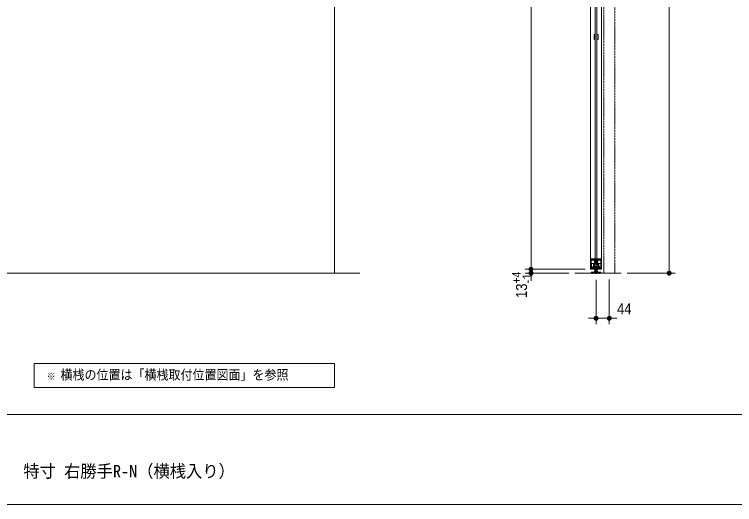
# Model space of a CAD drawing. Units: millimetres, scale not verified. Extents: x -6062 to 6062, y -3045 to 3045.
# Drawn here: x -3169 to -771, y -2770 to -1139 of the extents above; entities that cross this region are included whole.
import ezdxf
from ezdxf.enums import TextEntityAlignment as Align

# ---------------------------------------------------------------- set-up
doc = ezdxf.new("R2010")
doc.units = ezdxf.units.MM
doc.header["$LTSCALE"] = 20
doc.linetypes.add('DASHED1', pattern=[1.8, 1.2, -0.6])
doc.linetypes.add('DOUBLE_CHAIN1', pattern=[8.8, 5, -1, 0.6, -0.6, 0.6, -1])
for name, color, linetype, lineweight in [('0-0_2寸法-3', 7, 'Continuous', 9), ('0-1_3一般', 7, 'Continuous', 9), ('0-2_2寸法-1', 7, 'Continuous', 9), ('0-3_0', 7, 'Continuous', 9), ('0-4_2寸法-2', 7, 'Continuous', 9), ('0-5_1図面枠', 7, 'Continuous', 9)]:
    doc.layers.add(name, color=color, linetype=linetype, lineweight=lineweight)
doc.styles.add('ＭＳ ゴシック', font='')
doc.styles.add('ＭＳ Ｐゴシック', font='')
doc.styles.get('ＭＳ ゴシック').set_extended_font_data('MS Gothic')
doc.styles.get('ＭＳ Ｐゴシック').set_extended_font_data('MS PGothic')

# ---------------------------------------------------------------- blocks, each defined once
blk = doc.blocks.new('グループ')
at = {"layer": '0-1_3一般'}
for p, q in [((9555.3, 7000), (12978.8, 7000)), ((9696.5, -40000), (12789.3, -40000))]:
    blk.add_line(p, q, dxfattribs=at)
blk = doc.blocks.new('グループ-1')
at = {"layer": '0-1_3一般'}
for p, q in [((10769.3, -39040), (10775.3, -39040)), ((10769.3, -39040), (10769.3, -39046)), ((10769.3, -39046), (10769.3, -39730)), ((10775.3, -39040), (11025.3, -39040)), ((10793.3, -39064), (10793.5, -39064)), ((10793.3, -39616), (10793.3, -39070)), ((10833.5, -39064), (10799.3, -39064)), ((10951.1, -39064), (10994.3, -39064)), ((11000.3, -39290), (11000.3, -39070)), ((11083.3, -39300), (11010.3, -39300)), ((11024.3, -39266), (11024.3, -39050)), ((11025.3, -39050), (11024.3, -39050)), ((11029.3, -39044), (11029.3, -39046)), ((11184.3, -39276), (11034.3, -39276)), ((11089.3, -39306), (11089.3, -39342)), ((11109.3, -39714), (11109.3, -39015.9)), ((11129.3, -39306), (11129.3, -39342)), ((11208.3, -39300), (11135.3, -39300)), ((11189.3, -39040), (11189.5, -39040)), ((11189.3, -39044), (11189.3, -39046)), ((11443.3, -39040), (11193.3, -39040)), ((11193.3, -39050), (11194.3, -39050)), ((11194.3, -39050), (11194.3, -39266)), ((11218.3, -39064), (11218.5, -39064)), ((11218.3, -39290), (11218.3, -39070)), ((11224.3, -39064), (11267.5, -39064)), ((11419.3, -39064), (11385.1, -39064)), ((11425.3, -39070), (11425.3, -39616)), ((11449.3, -39040), (11443.3, -39040)), ((11449.3, -39040), (11449.3, -39046)), ((11449.3, -39730), (11449.3, -39046)), ((10783.3, -39740), (10779.3, -39740)), ((10793.3, -39690), (10793.3, -39730)), ((11011.3, -39690), (10793.3, -39690)), ((10833.3, -39656), (10833.5, -39656)), ((10881.3, -39579), (10881.5, -39579)), ((10931.3, -39438), (10931.3, -39562.8)), ((10937.3, -39432), (10993.3, -39432)), ((10959.3, -39650), (10959.3, -39466)), ((11021.3, -39460), (10965.3, -39460)), ((10965.3, -39656), (11021.3, -39656)), ((10999.3, -39426), (10999.3, -39358)), ((11083.3, -39348), (11009.3, -39348)), ((11027.3, -39386), (11027.3, -39454)), ((11027.3, -39674), (11027.3, -39662)), ((11027.3, -39662), (11027.3, -39674)), ((11037.3, -39376), (11181.3, -39376)), ((11209.3, -39348), (11135.3, -39348)), ((11191.3, -39386), (11191.3, -39448)), ((11191.3, -39662), (11191.3, -39674)), ((11197.3, -39656), (11253.3, -39656)), ((11253.3, -39460), (11203.3, -39460)), ((11425.3, -39690), (11207.3, -39690)), ((11219.3, -39426), (11219.3, -39358)), ((11225.3, -39432), (11281.3, -39432)), ((11259.3, -39466), (11259.3, -39650)), ((11287.3, -39438), (11287.3, -39562.8)), ((11337.3, -39579), (11337.5, -39579)), ((11385.1, -39656), (11385.3, -39656)), ((11425.3, -39690), (11425.3, -39730)), ((11439.3, -39740), (11435.3, -39740))]:
    blk.add_line(p, q, dxfattribs=at)
for centre, radius, start, end in [((10775.3, -39046), 6, 135, 180), ((10775.3, -39046), 6, 90, 135), ((10799.3, -39070), 6, 135, 180), ((10799.3, -39070), 6, 90, 135), ((10892.3, -39100), 60, 152.9643, 186.74654), ((10892.3, -39100), 60, 186.74654, 220.52878), ((10833.5, -39070), 6, 31.48215, 90), ((10833.5, -39070), 6, 332.9643, 31.48215), ((10858.1, -39129.2), 15, 220.52878, 275.26439), ((10858.1, -39129.2), 15, 275.26439, 330), ((10892.3, -39100), 30, 155.26439, 220.52878), ((10892.3, -39100), 30, 90, 155.26439), ((10858.1, -39129.2), 15, 5.26439, 40.52878), ((10858.1, -39129.2), 15, 330, 5.26439), ((10892.3, -39100), 30, 24.73561, 90), ((10926.5, -39129.2), 15, 174.73561, 210), ((10926.5, -39129.2), 15, 139.47122, 174.73561), ((10926.5, -39129.2), 15, 210, 264.73561), ((10892.3, -39100), 30, 319.47122, 24.73561), ((10926.5, -39129.2), 15, 264.73561, 319.47122), ((10892.3, -39100), 60, 319.47122, 353.25346), ((10951.1, -39070), 6, 148.51785, 207.0357), ((10892.3, -39100), 60, 353.25346, 27.0357), ((10951.1, -39070), 6, 90, 148.51785), ((10994.3, -39070), 6, 45, 90), ((10994.3, -39070), 6, 0, 45), ((11010.3, -39290), 10, 180, 225), ((11010.3, -39290), 10, 225, 270), ((11034.3, -39266), 10, 180, 225), ((11025.3, -39044), 4, 45, 90), ((11025.3, -39046), 4, 270, 315), ((11034.3, -39266), 10, 225, 270), ((11025.3, -39044), 4, 0, 45), ((11025.3, -39046), 4, 315, 0), ((11083.3, -39306), 6, 45, 90), ((11083.3, -39306), 6, 0, 45), ((11135.3, -39306), 6, 135, 180), ((11135.3, -39306), 6, 90, 135), ((11184.3, -39266), 10, 270, 315), ((11193.3, -39044), 4, 135, 180), ((11193.3, -39046), 4, 180, 225), ((11193.3, -39044), 4, 90, 135), ((11193.3, -39046), 4, 225, 270), ((11184.3, -39266), 10, 315, 0), ((11208.3, -39290), 10, 270, 315), ((11208.3, -39290), 10, 315, 0), ((11224.3, -39070), 6, 135, 180), ((11224.3, -39070), 6, 90, 135), ((11326.3, -39100), 60, 152.96431, 186.74654), ((11326.3, -39100), 60, 186.74654, 220.52878), ((11267.5, -39070), 6, 31.48215, 90), ((11267.5, -39070), 6, 332.96431, 31.48215), ((11292.1, -39129.2), 15, 220.52878, 275.26439), ((11292.1, -39129.2), 15, 275.26439, 330), ((11326.3, -39100), 30, 155.26439, 220.52878), ((11326.3, -39100), 30, 90, 155.26439), ((11292.1, -39129.2), 15, 5.26439, 40.52878), ((11292.1, -39129.2), 15, 330, 5.26439), ((11326.3, -39100), 30, 24.73561, 90), ((11360.5, -39129.2), 15, 174.73561, 210), ((11360.5, -39129.2), 15, 139.47122, 174.73561), ((11360.5, -39129.2), 15, 210, 264.73561), ((11326.3, -39100), 30, 319.47122, 24.73561), ((11360.5, -39129.2), 15, 264.73561, 319.47122), ((11326.3, -39100), 60, 319.47122, 353.25346), ((11385.1, -39070), 6, 148.51785, 207.03569), ((11326.3, -39100), 60, 353.25346, 27.03569), ((11385.1, -39070), 6, 90, 148.51785), ((11419.3, -39070), 6, 45, 90), ((11419.3, -39070), 6, 0, 45), ((11443.3, -39046), 6, 45, 90), ((11443.3, -39046), 6, 0, 45), ((10779.3, -39730), 10, 180, 225), ((10779.3, -39730), 10, 225, 270), ((10783.3, -39730), 10, 270, 315), ((10783.3, -39730), 10, 315, 0), ((10833.3, -39616), 40, 180, 225), ((10833.3, -39616), 40, 225, 270), ((10847.4, -39623.5), 15, 94.47122, 184.47122), ((10892.3, -39620), 60, 184.47122, 195.75346), ((10833.5, -39650), 6, 270, 328.51785), ((10892.3, -39620), 60, 195.75346, 207.03569), ((10833.5, -39650), 6, 328.51785, 27.03569), ((10847.4, -39623.5), 15, 4.47122, 94.47122), ((10892.3, -39620), 30, 184.47122, 249.73561), ((10895.8, -39575.1), 15, 140.26439, 195), ((10895.8, -39575.1), 15, 195, 230.26439), ((10892.3, -39620), 30, 249.73561, 315), ((10895.8, -39575.1), 15, 85.52878, 140.26439), ((10895.8, -39575.1), 15, 230.26439, 265.52878), ((10892.3, -39620), 30, 20.26439, 85.52878), ((10892.3, -39620), 60, 72.76439, 85.52878), ((10892.3, -39620), 60, 60, 72.76439), ((10892.3, -39620), 30, 315, 20.26439), ((10925.3, -39562.8), 6, 240, 300), ((10925.3, -39562.8), 6, 300, 0), ((10937.3, -39438), 6, 135, 180), ((10937.3, -39438), 6, 135, 180), ((10937.3, -39438), 6, 90, 135), ((10937.3, -39438), 6, 90, 135), ((10965.3, -39466), 6, 135, 180), ((10965.3, -39650), 6, 180, 225), ((10965.3, -39466), 6, 90, 135), ((10965.3, -39650), 6, 225, 270), ((10993.3, -39426), 6, 270, 315), ((10993.3, -39426), 6, 315, 0), ((11009.3, -39358), 10, 135, 180), ((11009.3, -39358), 10, 90, 135), ((11011.3, -39674), 16, 270, 315), ((11021.3, -39454), 6, 270, 315), ((11021.3, -39662), 6, 45, 90), ((11011.3, -39674), 16, 315, 0), ((11021.3, -39454), 6, 315, 0), ((11021.3, -39662), 6, 0, 45), ((11037.3, -39386), 10, 135, 180), ((11037.3, -39386), 10, 90, 135), ((11083.3, -39342), 6, 270, 315), ((11083.3, -39342), 6, 315, 0), ((11135.3, -39342), 6, 180, 225), ((11135.3, -39342), 6, 225, 270), ((11181.3, -39386), 10, 45, 90), ((11181.3, -39386), 10, 0, 45), ((11203.3, -39448), 12, 180, 225), ((11197.3, -39662), 6, 135, 180), ((11207.3, -39674), 16, 180, 225), ((11197.3, -39662), 6, 90, 135), ((11203.3, -39448), 12, 225, 270), ((11207.3, -39674), 16, 225, 270), ((11209.3, -39358), 10, 45, 90), ((11209.3, -39358), 10, 0, 45), ((11225.3, -39426), 6, 180, 225), ((11225.3, -39426), 6, 225, 270), ((11253.3, -39466), 6, 45, 90), ((11253.3, -39650), 6, 270, 315), ((11253.3, -39466), 6, 0, 45), ((11253.3, -39650), 6, 315, 0), ((11281.3, -39438), 6, 45, 90), ((11281.3, -39438), 6, 45, 90), ((11281.3, -39438), 6, 0, 45), ((11281.3, -39438), 6, 0, 45), ((11293.3, -39562.8), 6, 180, 240), ((11293.3, -39562.8), 6, 240, 300), ((11326.3, -39620), 60, 107.23561, 120), ((11326.3, -39620), 30, 159.73561, 225), ((11326.3, -39620), 30, 94.47122, 159.73561), ((11326.3, -39620), 30, 225, 290.26439), ((11326.3, -39620), 60, 94.47122, 107.23561), ((11322.8, -39575.1), 15, 39.73561, 94.47122), ((11322.8, -39575.1), 15, 274.47122, 309.73561), ((11322.8, -39575.1), 15, 309.73561, 345), ((11322.8, -39575.1), 15, 345, 39.73561), ((11326.3, -39620), 30, 290.26439, 355.52878), ((11371.1, -39623.5), 15, 85.52878, 175.52878), ((11371.1, -39623.5), 15, 355.52878, 85.52878), ((11385.1, -39650), 6, 152.96431, 211.48215), ((11326.3, -39620), 60, 332.96431, 344.24654), ((11385.1, -39650), 6, 211.48215, 270), ((11326.3, -39620), 60, 344.24654, 355.52878), ((11385.3, -39616), 40, 270, 315), ((11385.3, -39616), 40, 315, 0), ((11435.3, -39730), 10, 180, 225), ((11435.3, -39730), 10, 225, 270), ((11439.3, -39730), 10, 270, 315), ((11439.3, -39730), 10, 315, 0)]:
    blk.add_arc(centre, radius, start, end, dxfattribs=at)
blk = doc.blocks.new('グループ-3')
at = {"layer": '0-1_3一般'}
blk.add_line((10749.3, 5800), (11469.3, 5800), dxfattribs=at)
blk.add_lwpolyline([(10749.3, 6100), (11469.3, 6100), (11469.3, -39680), (10749.3, -39680)], close=True, dxfattribs=at)
blk = doc.blocks.new('グループ-4')
at = {"layer": '0-1_3一般'}
for p, q in [((11449.3, -39740), (10769.3, -39740)), ((10795.3, -39394.6), (10815.3, -39360)), ((10795.3, -39680), (10795.3, -39394.6)), ((10815.3, -39360), (10958.3, -39360)), ((10824.5, -39624), (10963.1, -39624)), ((10978.3, -39394.6), (10958.3, -39360)), ((10963.1, -39624), (10968.3, -39624)), ((10968.3, -39624), (10978.2, -39641.2)), ((10978.3, -39394.6), (10978.3, -39641.3)), ((11109.3, -39570.8), (11109.3, -39810.8)), ((11240.3, -39641.3), (11240.3, -39394.6)), ((11255.5, -39624), (11394.1, -39624)), ((11394.1, -39624), (11399.3, -39624)), ((11399.3, -39624), (11409.2, -39641.2)), ((11423.3, -39394.6), (11403.3, -39360)), ((11423.3, -39394.6), (11423.3, -39680)), ((11469.3, -39720), (11469.3, -39680))]:
    blk.add_line(p, q, dxfattribs=at)
for points in [[(10749.3, -39720), (10749.3, -39680), (11469.3, -39680)], [(10809.3, -39641.2), (10819.3, -39624), (10824.5, -39624)], [(10809.3, -39680), (10809.3, -39641.3), (10809.3, -39641.2)], [(10978.2, -39641.2), (10978.3, -39641.3), (10978.3, -39680)], [(11240.3, -39394.6), (11260.3, -39360), (11403.3, -39360)], [(11240.3, -39641.2), (11250.3, -39624), (11255.5, -39624)], [(11240.3, -39680), (11240.3, -39641.3), (11240.3, -39641.2)], [(11409.2, -39641.2), (11409.3, -39641.3), (11409.3, -39680)]]:
    blk.add_lwpolyline(points, dxfattribs=at)
for centre, start, end in [((10769.3, -39720), 180, 225), ((10769.3, -39720), 225, 270), ((11449.3, -39720), 270, 315), ((11449.3, -39720), 315, 0)]:
    blk.add_arc(centre, 20, start, end, dxfattribs=at)
blk = doc.blocks.new('グループ-7')
at = {"layer": '0-1_3一般'}
for p, q in [((11035.3, -39862), (11035.3, -39800)), ((11183.3, -39800), (11035.3, -39800)), ((11074.6, -39540), (11069.3, -39540)), ((11069.3, -39540), (11069.3, -39800)), ((11109.3, -39560), (11074.6, -39540)), ((11143.9, -39540), (11074.6, -39540)), ((11109.3, -39520), (11109.3, -40027.8)), ((11143.9, -39540), (11109.3, -39560)), ((11149.3, -39540), (11143.9, -39540)), ((11149.3, -39540), (11149.3, -39800)), ((11183.3, -39862), (11183.3, -39800)), ((11009.3, -39862), (11009.3, -39922)), ((11009.3, -39862), (11069.3, -39862)), ((11209.3, -39922), (11009.3, -39922)), ((11059.3, -39922), (11059.3, -40010)), ((11159.3, -40010), (11059.3, -40010)), ((11069.3, -39862), (11149.3, -39862)), ((11149.3, -39862), (11209.3, -39862)), ((11159.3, -39922), (11159.3, -40010)), ((11209.3, -39862), (11209.3, -39922))]:
    blk.add_line(p, q, dxfattribs=at)
blk.add_lwpolyline([(11067.7, -40010), (11109.3, -39986), (11150.8, -40010)], dxfattribs=at)
blk = doc.blocks.new('グループ-8')
at = {"layer": '0-1_3一般'}
for p, q in [((11034.3, -39560), (11034.3, -39800)), ((11034.3, -39800), (11068.3, -39800)), ((11052.3, -39550), (11044.3, -39550)), ((11052.3, -39550), (11068.3, -39566)), ((11166.3, -39550), (11052.3, -39550)), ((11068.3, -39566), (11150.3, -39566)), ((11109.3, -39520), (11109.3, -39820)), ((11166.3, -39550), (11150.3, -39566)), ((11174.3, -39550), (11166.3, -39550)), ((11184.3, -39800), (11184.3, -39560))]:
    blk.add_line(p, q, dxfattribs=at)
for points in [[(11068.3, -39566), (11068.3, -39800), (11150.3, -39800)], [(11150.3, -39566), (11150.3, -39800), (11184.3, -39800)]]:
    blk.add_lwpolyline(points, dxfattribs=at)
for centre, start, end in [((11044.3, -39560), 135, 180), ((11044.3, -39560), 90, 135), ((11174.3, -39560), 45, 90), ((11174.3, -39560), 0, 45)]:
    blk.add_arc(centre, 10, start, end, dxfattribs=at)
blk = doc.blocks.new('グループ-9')
at = {"layer": '0-1_3一般'}
for p, q in [((10789.3, -39942), (11429.3, -39942)), ((10789.3, -40000), (10789.3, -39942)), ((11429.3, -40000), (10789.3, -40000)), ((10849.3, -40000), (10849.3, -39942)), ((10899.3, -39902), (10899.3, -40040)), ((10949.3, -39942), (10949.3, -40000)), ((11009.3, -39922), (11009.3, -39942)), ((11209.3, -39922), (11009.3, -39922)), ((11009.3, -39980), (11209.3, -39980)), ((11009.3, -40000), (11009.3, -39980)), ((11059.3, -39922), (11059.3, -39980)), ((11109.3, -39882), (11109.3, -40040)), ((11159.3, -39980), (11159.3, -39922)), ((11209.3, -39942), (11209.3, -39922)), ((11209.3, -39980), (11209.3, -40000)), ((11269.3, -40000), (11269.3, -39942)), ((11319.3, -39902), (11319.3, -40040)), ((11369.3, -39942), (11369.3, -40000)), ((11429.3, -39942), (11429.3, -40000))]:
    blk.add_line(p, q, dxfattribs=at)
for name in ['グループ-7', 'グループ-8']:
    blk.add_blockref(name, (0, 0), dxfattribs=at)
blk = doc.blocks.new('グループ-11')
at = {"layer": '0-1_3一般'}
for p, q in [((11034.3, -39238), (11034.3, -39182.7)), ((11034.3, -39238), (11034.3, -39244)), ((11040.3, -39244), (11034.3, -39244)), ((11034.9, -39180.1), (11049.5, -39137)), ((11046.3, -39244), (11040.3, -39244)), ((11040.5, -39086.5), (11052.3, -39084)), ((11050.1, -39131.9), (11040.5, -39086.5)), ((11060.4, -39142.1), (11046.3, -39184)), ((11046.3, -39227.2), (11046.3, -39184)), ((11046.3, -39244), (11105.5, -39232.4)), ((11049.5, -39137), (11050.7, -39134.5)), ((11050.1, -39131.9), (11050.7, -39134.5)), ((11051, -39231.1), (11105.5, -39220.4)), ((11052.3, -39084), (11061.9, -39129.4)), ((11060.4, -39142.1), (11063.3, -39136)), ((11061.9, -39129.4), (11063.3, -39136)), ((11109.3, -39100), (11109.3, -39250.4)), ((11167.5, -39231.1), (11113, -39220.4)), ((11172.3, -39244), (11113, -39232.4)), ((11156.7, -39129.4), (11155.3, -39136)), ((11158.2, -39142.1), (11155.3, -39136)), ((11156.7, -39129.4), (11166.3, -39084)), ((11172.3, -39184), (11158.2, -39142.1)), ((11166.3, -39084), (11178, -39086.5)), ((11168.4, -39131.9), (11167.9, -39134.5)), ((11169, -39137), (11167.9, -39134.5)), ((11178, -39086.5), (11168.4, -39131.9)), ((11169, -39137), (11183.7, -39180.1)), ((11172.3, -39227.2), (11172.3, -39184)), ((11178.3, -39244), (11172.3, -39244)), ((11178.3, -39244), (11184.3, -39244)), ((11184.3, -39182.7), (11184.3, -39238)), ((11184.3, -39238), (11184.3, -39244))]:
    blk.add_line(p, q, dxfattribs=at)
for centre, radius, start, end in [((11040.3, -39182.7), 6, 167.36114, 180), ((11040.3, -39238), 6, 180, 225), ((11040.3, -39182.7), 6, 154.72228, 167.36114), ((11040.3, -39238), 6, 225, 270), ((11050.3, -39227.2), 4, 180, 230.3825), ((11050.3, -39227.2), 4, 230.3825, 280.76501), ((11042.3, -39133.6), 8, 334.72228, 353.33323), ((11042.3, -39133.6), 8, 353.33323, 11.94418), ((11042.3, -39133.6), 20, 334.72228, 353.33323), ((11042.3, -39133.6), 20, 353.33323, 11.94418), ((11109.3, -39240), 20, 95.3825, 100.76501), ((11109.3, -39252), 20, 95.3825, 100.76501), ((11109.3, -39240), 20, 90, 95.3825), ((11109.3, -39252), 20, 90, 95.3825), ((11109.3, -39240), 20, 84.6175, 90), ((11109.3, -39252), 20, 84.6175, 90), ((11109.3, -39240), 20, 79.23499, 84.6175), ((11109.3, -39252), 20, 79.23499, 84.6175), ((11176.2, -39133.6), 20, 168.05582, 186.66677), ((11176.2, -39133.6), 20, 186.66677, 205.27772), ((11168.3, -39227.2), 4, 259.23499, 309.6175), ((11176.2, -39133.6), 8, 168.05582, 186.66677), ((11176.2, -39133.6), 8, 186.66677, 205.27772), ((11168.3, -39227.2), 4, 309.6175, 0), ((11178.3, -39238), 6, 270, 315), ((11178.3, -39238), 6, 315, 0), ((11178.3, -39182.7), 6, 12.63886, 25.27772), ((11178.3, -39182.7), 6, 0, 12.63886)]:
    blk.add_arc(centre, radius, start, end, dxfattribs=at)
blk = doc.blocks.new('グループ-12')
at = {"layer": '0-1_3一般'}
blk.add_lwpolyline([(11159.3, 5580), (11159.3, -39220), (11059.3, -39220), (11059.3, 5580)], close=True, dxfattribs=at)
blk = doc.blocks.new('グループ-15')
at = {"layer": '0-1_3一般', "linetype": 'DOUBLE_CHAIN1'}
for p, q in [((11629.3, -40000), (11629.3, 7000)), ((12349.3, 7000), (12349.3, -40000))]:
    blk.add_line(p, q, dxfattribs=at)
at = {"layer": '0-1_3一般', "linetype": 'DASHED1'}
for points in [[(10979.3, -24120), (11059.3, -24120), (11059.3, -24440), (10979.3, -24440)], [(11159.3, -24120), (11239.3, -24120), (11239.3, -24440), (11159.3, -24440)]]:
    blk.add_lwpolyline(points, close=True, dxfattribs=at)
at = {"layer": '0-1_3一般'}
for name in ['グループ-3', 'グループ-12', 'グループ-1', 'グループ-11', 'グループ-4', 'グループ-9']:
    blk.add_blockref(name, (0, 0), dxfattribs=at)
blk = doc.blocks.new('グループ-16')
at = {"layer": '0-1_3一般'}
for name in ['グループ', 'グループ-15']:
    blk.add_blockref(name, (0, 0), dxfattribs=at)
blk = doc.blocks.new('_Dot')
at = {"layer": '0-3_0'}
for p, q in [((-10, 0), (-20, 0)), ((9.78, 2), (-9.78, 2)), ((7.99, 6), (-7.99, 6)), ((9.16, -3.98), (-9.16, -3.98)), ((6, -7.98), (-6, -7.98))]:
    blk.add_line(p, q, dxfattribs=at)
for points in [[(10, 0), (9.92, 1.25), (9.69, 2.49), (9.3, 3.68), (8.76, 4.82), (8.09, 5.88), (7.29, 6.85), (6.37, 7.71), (5.36, 8.44), (4.26, 9.05), (3.09, 9.51), (1.87, 9.82), (0.63, 9.98), (-0.63, 9.98), (-1.87, 9.82), (-3.09, 9.51), (-4.26, 9.05), (-5.36, 8.44), (-6.37, 7.71), (-7.29, 6.85), (-8.09, 5.88), (-8.76, 4.82), (-9.3, 3.68), (-9.69, 2.49), (-9.92, 1.25), (-10, 0), (0, 0)], [(-10, 0), (-9.92, -1.25), (-9.69, -2.49), (-9.3, -3.68), (-8.76, -4.82), (-8.09, -5.88), (-7.29, -6.85), (-6.37, -7.71), (-5.36, -8.44), (-4.26, -9.05), (-3.09, -9.51), (-1.87, -9.82), (-0.63, -9.98), (0.63, -9.98), (1.87, -9.82), (3.09, -9.51), (4.26, -9.05), (5.36, -8.44), (6.37, -7.71), (7.29, -6.85), (8.09, -5.88), (8.76, -4.82), (9.3, -3.68), (9.69, -2.49), (9.92, -1.25), (10, 0), (0, 0)]]:
    blk.add_lwpolyline(points, close=True, dxfattribs=at)
blk = doc.blocks.new('グループ-42')
at = {"layer": '0-1_3一般'}
for p, q in [((-6320, 7000), (-6320, -40000)), ((-4623.5, -40000), (-55863.5, -40000))]:
    blk.add_line(p, q, dxfattribs=at)
blk = doc.blocks.new('グループ-43')
at = {"layer": '0-1_3一般'}
blk.add_line((-6320, -40000), (-30320, -40000), dxfattribs=at)
blk = doc.blocks.new('グループ-44')
at = {"layer": '0-1_3一般'}
for name in ['グループ-42', 'グループ-43']:
    blk.add_blockref(name, (0, 0), dxfattribs=at)
blk = doc.blocks.new('グループ-47')
at = {"layer": '0-5_1図面枠'}
blk.add_line((-80000, -49400), (80000, -49400), dxfattribs=at)
blk.add_lwpolyline([(-80000, 55400), (80000, 55400), (80000, -55400), (-80000, -55400)], close=True, dxfattribs=at)
blk = doc.blocks.new('図面枠')
at = {"layer": '0-5_1図面枠'}
blk.add_blockref('グループ-47', (0, 0), dxfattribs=at)

msp = doc.modelspace()

# ---------------------------------------------------------------- linework, layer by layer
at = {"layer": '0-0_2寸法-3'}
msp.add_lwpolyline([(-3103.5, -2300), (-2103.5, -2300), (-2103.5, -2380), (-3103.5, -2380)], close=True, dxfattribs=at)
at = {"layer": '0-2_2寸法-1'}
for p, q in [((-988.56, -1987.29), (-988.56, 337.29)), ((-1448.54, 292.29), (-1448.54, -1974.29)), ((-1268.54, -1987), (-1468.54, -1987)), ((-1128.04, -2000), (-968.56, -2000))]:
    msp.add_line(p, q, dxfattribs=at)
at = {"layer": '0-4_2寸法-2'}
for p, q in [((-1448.54, -1974.29), (-1448.54, -1961.58)), ((-1268.54, -1987), (-1468.54, -1987)), ((-1448.54, -1987), (-1448.54, -2000)), ((-1322.67, -2000), (-1468.54, -2000)), ((-1448.54, -2012.71), (-1448.54, -2025.42)), ((-1232.04, -2022), (-1232.04, -2170)), ((-1188.04, -2021.48), (-1188.04, -2170)), ((-1244.75, -2150), (-1257.46, -2150)), ((-1232.04, -2150), (-1188.04, -2150)), ((-1175.32, -2150), (-1162.61, -2150))]:
    msp.add_line(p, q, dxfattribs=at)

# ---------------------------------------------------------------- block references
at = {"layer": '0-1_3一般', "xscale": 0.05, "yscale": 0.05}
for name in ['グループ-44', 'グループ-16']:
    msp.add_blockref(name, (-1787.5, 0), dxfattribs=at)
at = {"layer": '0-2_2寸法-1', "xscale": 0.6356201, "yscale": 0.6356201, "rotation": 270}
for p in [(-1448.54, -1987), (-988.56, -2000)]:
    msp.add_blockref('_Dot', p, dxfattribs=at)
at = {"layer": '0-4_2寸法-2', "xscale": 0.6356201, "yscale": 0.6356201}
for p, rotation in [((-1448.54, -1987), 270), ((-1448.54, -2000), 90), ((-1188.04, -2150), 180)]:
    msp.add_blockref('_Dot', p, dxfattribs=dict(at, rotation=rotation))
msp.add_blockref('_Dot', (-1232.04, -2150), dxfattribs=at)
at = {"layer": '0-5_1図面枠', "xscale": 0.05, "yscale": 0.05}
msp.add_blockref('図面枠', (-1787.5, 0), dxfattribs=at)

# ---------------------------------------------------------------- texts
at = {"layer": '0-0_2寸法-3', "style": 'ＭＳ ゴシック', "width": 0.9}
for s, height, p in [('横桟の位置は「横桟取付位置図面」を参照', 32.55, (-3015.68, -2364.03)), ('※', 23.31, (-3061.52, -2362.25))]:
    msp.add_text(s, height=height, dxfattribs=at).set_placement(p, align=Align.BOTTOM_LEFT)
at = {"layer": '0-4_2寸法-2', "style": 'ＭＳ Ｐゴシック', "width": 0.9}
for s, height, p in [('+4', 29.33, (-1473.85, -2034.27)), ('13', 36.66, (-1451.02, -2082.37))]:
    msp.add_text(s, height=height, rotation=90, dxfattribs=at).set_placement(p, align=Align.BOTTOM_LEFT)
at = {"layer": '0-4_2寸法-2', "style": 'ＭＳ Ｐゴシック'}
msp.add_text('-1', height=29.33, rotation=90, dxfattribs=at).set_placement((-1438.26, -2034.27), align=Align.BOTTOM_LEFT)
at = {"layer": '0-4_2寸法-2', "style": 'ＭＳ Ｐゴシック', "width": 0.9}
msp.add_text('44', height=36.66, dxfattribs=at).set_placement((-1162.01, -2147.52), align=Align.BOTTOM_LEFT)
at = {"layer": '0-5_1図面枠', "style": 'ＭＳ ゴシック', "width": 0.95}
msp.add_text('1枚引き込み＋袖壁タイプ \u3000特寸 右勝手R-N（横桟入り）', height=41.84, dxfattribs=at).set_placement((-3844.15, -2692.37), align=Align.BOTTOM_LEFT)

doc.saveas('drawing.dxf')
